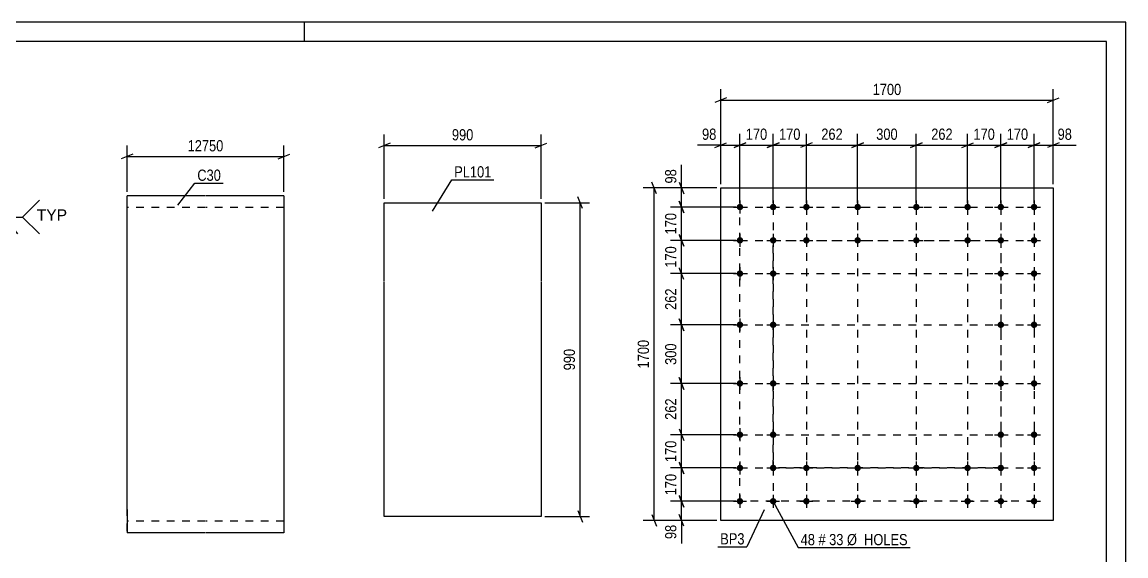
# Model space of a CAD drawing. Header units: millimetres. Extents: x 0 to 841, y 0 to 594.
# Drawn here: x 558.8 to 841, y 457.5 to 594 of the extents above; entities that cross this region are included whole.
import ezdxf

# ---------------------------------------------------------------- set-up
doc = ezdxf.new("R2010")
doc.units = ezdxf.units.MM
doc.linetypes.add('DXK_LINE_DOT2', pattern=[3.9198, 1.9599, -1.9599])
doc.styles.add('Arial', font='arial.ttf', dxfattribs={"height": 0.2})
doc.styles.add('Arial Narrow', font='ARIALN.TTF', dxfattribs={"height": 0.2})

# ---------------------------------------------------------------- blocks, each defined once
blk = doc.blocks.new('Unknown-284856302-1131')
at = {"color": 5, "linetype": 'Continuous'}
for p, q in [((841, 594), (0, 594)), ((631, 589), (631, 594)), ((841, 0), (841, 594)), ((836, 589), (5, 589)), ((836, 5), (836, 589))]:
    blk.add_line(p, q, dxfattribs=at)
blk = doc.blocks.new('Part-284856302-32577 - 32576')
at = {"color": 2, "linetype": 'Continuous'}
for p, q in [((737.42, 466.6), (737.42, 551.6)), ((737.42, 551.6), (822.42, 551.6)), ((822.42, 551.6), (822.42, 466.6)), ((822.42, 466.6), (737.42, 466.6))]:
    blk.add_line(p, q, dxfattribs=at)
blk = doc.blocks.new('Bolt-284856302-32578 - 32576')
at = {"linetype": 'Continuous'}
for points in [[(742.32, 547.53, -1), (742.32, 545.88, -1)], [(750.82, 547.53, -1), (750.82, 545.88, -1)], [(759.32, 547.53, -1), (759.32, 545.88, -1)], [(772.42, 547.53, -1), (772.42, 545.88, -1)], [(787.42, 547.53, -1), (787.42, 545.88, -1)], [(800.52, 547.53, -1), (800.52, 545.88, -1)], [(809.02, 547.53, -1), (809.02, 545.88, -1)], [(817.52, 547.53, -1), (817.52, 545.88, -1)], [(742.32, 539.03, -1), (742.32, 537.38, -1)], [(750.82, 539.03, -1), (750.82, 537.38, -1)], [(759.32, 539.03, -1), (759.32, 537.38, -1)], [(772.42, 539.03, -1), (772.42, 537.38, -1)], [(787.42, 539.03, -1), (787.42, 537.38, -1)], [(800.52, 539.03, -1), (800.52, 537.38, -1)], [(809.02, 539.03, -1), (809.02, 537.38, -1)], [(817.52, 539.03, -1), (817.52, 537.38, -1)], [(742.32, 530.53, -1), (742.32, 528.88, -1)], [(750.82, 530.53, -1), (750.82, 528.88, -1)], [(809.02, 530.53, -1), (809.02, 528.88, -1)], [(817.52, 530.53, -1), (817.52, 528.88, -1)], [(742.32, 517.43, -1), (742.32, 515.78, -1)], [(750.82, 517.43, -1), (750.82, 515.78, -1)], [(809.02, 517.43, -1), (809.02, 515.78, -1)], [(817.52, 517.43, -1), (817.52, 515.78, -1)], [(742.32, 502.43, -1), (742.32, 500.78, -1)], [(750.82, 502.43, -1), (750.82, 500.78, -1)], [(809.02, 502.43, -1), (809.02, 500.78, -1)], [(817.52, 502.43, -1), (817.52, 500.78, -1)], [(742.32, 489.33, -1), (742.32, 487.68, -1)], [(750.82, 489.33, -1), (750.82, 487.68, -1)], [(809.02, 489.33, -1), (809.02, 487.68, -1)], [(817.52, 489.33, -1), (817.52, 487.68, -1)], [(742.32, 480.83, -1), (742.32, 479.18, -1)], [(750.82, 480.83, -1), (750.82, 479.18, -1)], [(759.32, 480.83, -1), (759.32, 479.18, -1)], [(772.42, 480.83, -1), (772.42, 479.18, -1)], [(787.42, 480.83, -1), (787.42, 479.18, -1)], [(800.52, 480.83, -1), (800.52, 479.18, -1)], [(809.02, 480.83, -1), (809.02, 479.18, -1)], [(817.52, 480.83, -1), (817.52, 479.18, -1)], [(742.32, 472.33, -1), (742.32, 470.68, -1)], [(750.82, 472.33, -1), (750.82, 470.68, -1)], [(759.32, 472.33, -1), (759.32, 470.68, -1)], [(772.42, 472.33, -1), (772.42, 470.68, -1)], [(787.42, 472.33, -1), (787.42, 470.68, -1)], [(800.52, 472.33, -1), (800.52, 470.68, -1)], [(809.02, 472.33, -1), (809.02, 470.68, -1)], [(817.52, 472.33, -1), (817.52, 470.68, -1)]]:
    blk.add_hatch(color=1, dxfattribs=at).paths.add_polyline_path(points)
at = {"color": 1, "linetype": 'Continuous'}
for p, q in [((742.32, 548.35), (742.32, 545.05)), ((750.82, 548.35), (750.82, 545.05)), ((759.32, 548.35), (759.32, 545.05)), ((772.42, 548.35), (772.42, 545.05)), ((787.42, 548.35), (787.42, 545.05)), ((800.52, 548.35), (800.52, 545.05)), ((809.02, 548.35), (809.02, 545.05)), ((817.52, 548.35), (817.52, 545.05)), ((740.67, 546.7), (743.97, 546.7)), ((749.17, 546.7), (752.47, 546.7)), ((757.67, 546.7), (760.97, 546.7)), ((770.77, 546.7), (774.07, 546.7)), ((785.77, 546.7), (789.07, 546.7)), ((798.87, 546.7), (802.17, 546.7)), ((807.37, 546.7), (810.67, 546.7)), ((815.87, 546.7), (819.17, 546.7)), ((742.32, 539.85), (742.32, 536.55)), ((750.82, 539.85), (750.82, 536.55)), ((759.32, 539.85), (759.32, 536.55)), ((772.42, 539.85), (772.42, 536.55)), ((787.42, 539.85), (787.42, 536.55)), ((800.52, 539.85), (800.52, 536.55)), ((809.02, 539.85), (809.02, 536.55)), ((817.52, 539.85), (817.52, 536.55)), ((740.67, 538.2), (743.97, 538.2)), ((749.17, 538.2), (752.47, 538.2)), ((757.67, 538.2), (760.97, 538.2)), ((770.77, 538.2), (774.07, 538.2)), ((785.77, 538.2), (789.07, 538.2)), ((798.87, 538.2), (802.17, 538.2)), ((807.37, 538.2), (810.67, 538.2)), ((815.87, 538.2), (819.17, 538.2)), ((742.32, 531.35), (742.32, 528.05)), ((750.82, 531.35), (750.82, 528.05)), ((809.02, 531.35), (809.02, 528.05)), ((817.52, 531.35), (817.52, 528.05)), ((740.67, 529.7), (743.97, 529.7)), ((749.17, 529.7), (752.47, 529.7)), ((807.37, 529.7), (810.67, 529.7)), ((815.87, 529.7), (819.17, 529.7)), ((740.67, 516.6), (743.97, 516.6)), ((742.32, 518.25), (742.32, 514.95)), ((749.17, 516.6), (752.47, 516.6)), ((750.82, 518.25), (750.82, 514.95)), ((807.37, 516.6), (810.67, 516.6)), ((809.02, 518.25), (809.02, 514.95)), ((815.87, 516.6), (819.17, 516.6)), ((817.52, 518.25), (817.52, 514.95)), ((742.32, 503.25), (742.32, 499.95)), ((750.82, 503.25), (750.82, 499.95)), ((809.02, 503.25), (809.02, 499.95)), ((817.52, 503.25), (817.52, 499.95)), ((740.67, 501.6), (743.97, 501.6)), ((749.17, 501.6), (752.47, 501.6)), ((807.37, 501.6), (810.67, 501.6)), ((815.87, 501.6), (819.17, 501.6)), ((740.67, 488.5), (743.97, 488.5)), ((742.32, 490.15), (742.32, 486.85)), ((749.17, 488.5), (752.47, 488.5)), ((750.82, 490.15), (750.82, 486.85)), ((807.37, 488.5), (810.67, 488.5)), ((809.02, 490.15), (809.02, 486.85)), ((815.87, 488.5), (819.17, 488.5)), ((817.52, 490.15), (817.52, 486.85)), ((740.67, 480), (743.97, 480)), ((742.32, 481.65), (742.32, 478.35)), ((749.17, 480), (752.47, 480)), ((750.82, 481.65), (750.82, 478.35)), ((757.67, 480), (760.97, 480)), ((759.32, 481.65), (759.32, 478.35)), ((770.77, 480), (774.07, 480)), ((772.42, 481.65), (772.42, 478.35)), ((785.77, 480), (789.07, 480)), ((787.42, 481.65), (787.42, 478.35)), ((798.87, 480), (802.17, 480)), ((800.52, 481.65), (800.52, 478.35)), ((807.37, 480), (810.67, 480)), ((809.02, 481.65), (809.02, 478.35)), ((815.87, 480), (819.17, 480)), ((817.52, 481.65), (817.52, 478.35)), ((740.67, 471.5), (743.97, 471.5)), ((742.32, 473.15), (742.32, 469.85)), ((749.17, 471.5), (752.47, 471.5)), ((750.82, 473.15), (750.82, 469.85)), ((757.67, 471.5), (760.97, 471.5)), ((759.32, 473.15), (759.32, 469.85)), ((770.77, 471.5), (774.07, 471.5)), ((772.42, 473.15), (772.42, 469.85)), ((785.77, 471.5), (789.07, 471.5)), ((787.42, 473.15), (787.42, 469.85)), ((798.87, 471.5), (802.17, 471.5)), ((800.52, 473.15), (800.52, 469.85)), ((807.37, 471.5), (810.67, 471.5)), ((809.02, 473.15), (809.02, 469.85)), ((815.87, 471.5), (819.17, 471.5)), ((817.52, 473.15), (817.52, 469.85))]:
    blk.add_line(p, q, dxfattribs=at)
blk = doc.blocks.new('Part-284856302-32673 - 32672')
at = {"color": 2, "linetype": 'Continuous'}
for p, q in [((651.39, 527.81), (651.39, 547.81)), ((651.39, 547.81), (671.39, 547.81)), ((671.49, 547.81), (691.49, 547.81)), ((691.49, 547.81), (691.49, 527.81)), ((651.39, 487.71), (651.39, 527.71)), ((691.49, 527.71), (691.49, 487.71)), ((651.39, 467.61), (651.39, 487.61)), ((691.49, 487.61), (691.49, 467.61)), ((671.39, 467.61), (651.39, 467.61)), ((691.49, 467.61), (671.49, 467.61))]:
    blk.add_line(p, q, dxfattribs=at)
blk = doc.blocks.new('Part-284856302-32702 - 32701')
at = {"color": 2, "linetype": 'Continuous'}
for p, q in [((605.66, 549.6), (585.66, 549.6)), ((585.66, 526.6), (585.66, 549.6)), ((625.76, 549.6), (605.76, 549.6)), ((625.76, 549.6), (625.76, 526.6)), ((585.66, 486.5), (585.66, 526.5)), ((625.76, 526.5), (625.76, 486.5)), ((585.66, 469.4), (585.66, 486.4)), ((625.76, 486.4), (625.76, 463.4)), ((585.66, 469.4), (585.66, 463.4)), ((605.66, 463.4), (585.66, 463.4)), ((625.76, 463.4), (605.76, 463.4))]:
    blk.add_line(p, q, dxfattribs=at)
at = {"color": 7, "linetype": 'DXK_LINE_DOT2'}
for p, q in [((605.66, 546.6), (585.66, 546.6)), ((625.76, 546.6), (605.76, 546.6)), ((585.66, 463.86), (585.66, 469.4)), ((605.66, 466.4), (585.66, 466.4)), ((625.76, 466.4), (605.76, 466.4))]:
    blk.add_line(p, q, dxfattribs=at)
blk = doc.blocks.new('Rectangle-284856302-34202 - 32576')
at = {"color": 1, "linetype": 'DXK_LINE_DOT2'}
blk.add_lwpolyline([(742.32, 546.7), (817.52, 546.7), (817.52, 471.5), (742.32, 471.5), (742.32, 546.7)], close=True, dxfattribs=at)
blk = doc.blocks.new('Rectangle-284856302-34231 - 32576')
at = {"color": 1, "linetype": 'DXK_LINE_DOT2'}
blk.add_lwpolyline([(750.82, 538.2), (809.02, 538.2), (809.02, 480), (750.82, 480), (750.82, 538.2)], close=True, dxfattribs=at)
blk = doc.blocks.new('Line-284856302-34250 - 32576')
at = {"color": 1, "linetype": 'DXK_LINE_DOT2'}
blk.add_line((750.82, 546.7), (750.82, 471.5), dxfattribs=at)
blk = doc.blocks.new('Line-284856302-34263 - 32576')
at = {"color": 1, "linetype": 'DXK_LINE_DOT2'}
blk.add_line((809.02, 546.7), (809.02, 471.5), dxfattribs=at)
blk = doc.blocks.new('Line-284856302-34276 - 32576')
at = {"color": 1, "linetype": 'DXK_LINE_DOT2'}
blk.add_line((742.32, 538.2), (817.52, 538.2), dxfattribs=at)
blk = doc.blocks.new('Line-284856302-34289 - 32576')
at = {"color": 1, "linetype": 'DXK_LINE_DOT2'}
blk.add_line((742.32, 529.7), (817.52, 529.7), dxfattribs=at)
blk = doc.blocks.new('Line-284856302-34302 - 32576')
at = {"color": 1, "linetype": 'DXK_LINE_DOT2'}
blk.add_line((742.32, 516.6), (817.52, 516.6), dxfattribs=at)
blk = doc.blocks.new('Line-284856302-34315 - 32576')
at = {"color": 1, "linetype": 'DXK_LINE_DOT2'}
blk.add_line((742.32, 501.6), (817.52, 501.6), dxfattribs=at)
blk = doc.blocks.new('Line-284856302-34328 - 32576')
at = {"color": 1, "linetype": 'DXK_LINE_DOT2'}
blk.add_line((742.32, 488.5), (817.52, 488.5), dxfattribs=at)
blk = doc.blocks.new('Line-284856302-34341 - 32576')
at = {"color": 1, "linetype": 'DXK_LINE_DOT2'}
blk.add_line((742.32, 480), (817.52, 480), dxfattribs=at)
blk = doc.blocks.new('Line-284856302-34354 - 32576')
at = {"color": 1, "linetype": 'DXK_LINE_DOT2'}
blk.add_line((759.32, 546.7), (759.32, 471.5), dxfattribs=at)
blk = doc.blocks.new('Line-284856302-34367 - 32576')
at = {"color": 1, "linetype": 'DXK_LINE_DOT2'}
blk.add_line((772.42, 546.7), (772.42, 471.5), dxfattribs=at)
blk = doc.blocks.new('Line-284856302-34380 - 32576')
at = {"color": 1, "linetype": 'DXK_LINE_DOT2'}
blk.add_line((787.42, 546.7), (787.42, 471.5), dxfattribs=at)
blk = doc.blocks.new('Line-284856302-34393 - 32576')
at = {"color": 1, "linetype": 'DXK_LINE_DOT2'}
blk.add_line((800.52, 546.7), (800.52, 471.5), dxfattribs=at)
blk = doc.blocks.new('StraightDimension-284856302-35102 - 32576')
at = {"color": 7, "linetype": 'Continuous'}
for p, q in [((742.32, 547.7), (742.32, 565.4)), ((750.82, 547.7), (750.82, 565.4)), ((740.82, 561.95), (743.82, 563.15)), ((742.32, 562.55), (750.82, 562.55)), ((752.32, 563.15), (749.32, 561.95))]:
    blk.add_line(p, q, dxfattribs=at)
at = {"color": 0}
blk.add_wipeout([(749.91, 563.3), (749.91, 567.5), (743.22, 567.5), (743.22, 563.3)], dxfattribs=at)
at = {"color": 3, "style": 'Arial Narrow'}
blk.add_text('170', height=2.863, dxfattribs=at).set_placement((743.82, 563.9))
blk = doc.blocks.new('StraightDimension-284856302-35099 - 32576')
at = {"color": 7, "linetype": 'Continuous'}
for p, q in [((772.42, 547.7), (772.42, 565.4)), ((787.42, 547.7), (787.42, 565.4)), ((773.92, 563.15), (770.92, 561.95)), ((772.42, 562.55), (787.42, 562.55)), ((785.92, 561.95), (788.92, 563.15))]:
    blk.add_line(p, q, dxfattribs=at)
at = {"color": 0}
blk.add_wipeout([(783.26, 563.3), (783.26, 567.5), (776.57, 567.5), (776.57, 563.3)], dxfattribs=at)
at = {"color": 3, "style": 'Arial Narrow'}
blk.add_text('300', height=2.863, dxfattribs=at).set_placement((777.17, 563.9))
blk = doc.blocks.new('StraightDimension-284856302-32836 - 32576')
at = {"color": 7, "linetype": 'Continuous'}
for p, q in [((728.02, 528.2), (726.82, 531.2)), ((741.32, 529.7), (724.57, 529.7)), ((727.42, 516.6), (727.42, 529.7)), ((741.32, 516.6), (724.57, 516.6)), ((726.82, 518.1), (728.02, 515.1))]:
    blk.add_line(p, q, dxfattribs=at)
at = {"color": 0}
blk.add_wipeout([(726.67, 526.49), (722.47, 526.49), (722.47, 519.81), (726.67, 519.81)], dxfattribs=at)
at = {"color": 3, "style": 'Arial Narrow'}
blk.add_text('262', height=2.863, rotation=90.0002, dxfattribs=at).set_placement((726.07, 520.41))
blk = doc.blocks.new('StraightDimension-284856302-32870 - 32576')
at = {"color": 7, "linetype": 'Continuous'}
for p, q in [((721.02, 550.1), (719.82, 553.1)), ((736.42, 551.6), (717.57, 551.6)), ((720.42, 466.6), (720.42, 551.6)), ((736.42, 466.6), (717.57, 466.6)), ((719.82, 468.1), (721.02, 465.1))]:
    blk.add_line(p, q, dxfattribs=at)
at = {"color": 0}
blk.add_wipeout([(719.67, 513.36), (715.47, 513.36), (715.47, 504.85), (719.67, 504.85)], dxfattribs=at)
at = {"color": 3, "style": 'Arial Narrow'}
blk.add_text('1700', height=2.863, rotation=90.0002, dxfattribs=at).set_placement((719.07, 505.45))
blk = doc.blocks.new('StraightDimension-284856302-32838 - 32576')
at = {"color": 7, "linetype": 'Continuous'}
for p, q in [((728.02, 500.1), (726.82, 503.1)), ((741.32, 501.6), (724.57, 501.6)), ((727.42, 488.5), (727.42, 501.6)), ((741.32, 488.5), (724.57, 488.5)), ((726.82, 490), (728.02, 487))]:
    blk.add_line(p, q, dxfattribs=at)
at = {"color": 0}
blk.add_wipeout([(726.67, 498.39), (722.47, 498.39), (722.47, 491.71), (726.67, 491.71)], dxfattribs=at)
at = {"color": 3, "style": 'Arial Narrow'}
blk.add_text('262', height=2.863, rotation=90.0002, dxfattribs=at).set_placement((726.07, 492.31))
blk = doc.blocks.new('StraightDimension-284856302-32833 - 32576')
at = {"color": 7, "linetype": 'Continuous'}
for p, q in [((726.82, 553.1), (728.02, 550.1)), ((736.42, 551.6), (724.57, 551.6)), ((727.42, 546.7), (727.42, 551.6)), ((728.02, 545.2), (726.82, 548.2)), ((741.32, 546.7), (724.57, 546.7))]:
    blk.add_line(p, q, dxfattribs=at)
at = {"color": 0}
blk.add_wipeout([(726.67, 556.98), (722.47, 556.98), (722.47, 552.13), (726.67, 552.13)], dxfattribs=at)
at = {"color": 7, "linetype": 'Continuous'}
blk.add_line((727.42, 551.6), (727.42, 557.51), dxfattribs=at)
blk.add_line((727.42, 551.6), (727.42, 557.51), dxfattribs=at)
at = {"color": 3, "style": 'Arial Narrow'}
blk.add_text('98', height=2.863, rotation=90.0002, dxfattribs=at).set_placement((726.07, 552.73))
blk = doc.blocks.new('StraightDimension-284856302-35101 - 32576')
at = {"color": 7, "linetype": 'Continuous'}
for p, q in [((750.82, 547.7), (750.82, 565.4)), ((759.32, 547.7), (759.32, 565.4)), ((749.32, 561.95), (752.32, 563.15)), ((750.82, 562.55), (759.32, 562.55)), ((760.82, 563.15), (757.82, 561.95))]:
    blk.add_line(p, q, dxfattribs=at)
at = {"color": 0}
blk.add_wipeout([(758.41, 563.3), (758.41, 567.5), (751.72, 567.5), (751.72, 563.3)], dxfattribs=at)
at = {"color": 3, "style": 'Arial Narrow'}
blk.add_text('170', height=2.863, dxfattribs=at).set_placement((752.32, 563.9))
blk = doc.blocks.new('StraightDimension-284856302-32839 - 32576')
at = {"color": 7, "linetype": 'Continuous'}
for p, q in [((741.32, 488.5), (724.57, 488.5)), ((726.82, 490), (728.02, 487)), ((727.42, 480), (727.42, 488.5)), ((741.32, 480), (724.57, 480)), ((728.02, 478.5), (726.82, 481.5))]:
    blk.add_line(p, q, dxfattribs=at)
at = {"color": 0}
blk.add_wipeout([(726.67, 487.59), (722.47, 487.59), (722.47, 480.91), (726.67, 480.91)], dxfattribs=at)
at = {"color": 3, "style": 'Arial Narrow'}
blk.add_text('170', height=2.863, rotation=90.0002, dxfattribs=at).set_placement((726.07, 481.51))
blk = doc.blocks.new('StraightDimension-284856302-32834 - 32576')
at = {"color": 7, "linetype": 'Continuous'}
for p, q in [((726.82, 548.2), (728.02, 545.2)), ((741.32, 546.7), (724.57, 546.7)), ((727.42, 538.2), (727.42, 546.7)), ((728.02, 536.7), (726.82, 539.7)), ((741.32, 538.2), (724.57, 538.2))]:
    blk.add_line(p, q, dxfattribs=at)
at = {"color": 0}
blk.add_wipeout([(726.67, 545.79), (722.47, 545.79), (722.47, 539.11), (726.67, 539.11)], dxfattribs=at)
at = {"color": 3, "style": 'Arial Narrow'}
blk.add_text('170', height=2.863, rotation=90.0002, dxfattribs=at).set_placement((726.07, 539.71))
blk = doc.blocks.new('StraightDimension-284856302-35100 - 32576')
at = {"color": 7, "linetype": 'Continuous'}
for p, q in [((759.32, 547.7), (759.32, 565.4)), ((772.42, 547.7), (772.42, 565.4)), ((760.82, 563.15), (757.82, 561.95)), ((759.32, 562.55), (772.42, 562.55)), ((770.92, 561.95), (773.92, 563.15))]:
    blk.add_line(p, q, dxfattribs=at)
at = {"color": 0}
blk.add_wipeout([(769.21, 563.3), (769.21, 567.5), (762.52, 567.5), (762.52, 563.3)], dxfattribs=at)
at = {"color": 3, "style": 'Arial Narrow'}
blk.add_text('262', height=2.863, dxfattribs=at).set_placement((763.12, 563.9))
blk = doc.blocks.new('StraightDimension-284856302-32835 - 32576')
at = {"color": 7, "linetype": 'Continuous'}
for p, q in [((726.82, 539.7), (728.02, 536.7)), ((741.32, 538.2), (724.57, 538.2)), ((727.42, 529.7), (727.42, 538.2)), ((728.02, 528.2), (726.82, 531.2)), ((741.32, 529.7), (724.57, 529.7))]:
    blk.add_line(p, q, dxfattribs=at)
at = {"color": 0}
blk.add_wipeout([(726.67, 537.29), (722.47, 537.29), (722.47, 530.61), (726.67, 530.61)], dxfattribs=at)
at = {"color": 3, "style": 'Arial Narrow'}
blk.add_text('170', height=2.863, rotation=90.0002, dxfattribs=at).set_placement((726.07, 531.21))
blk = doc.blocks.new('StraightDimension-284856302-32837 - 32576')
at = {"color": 7, "linetype": 'Continuous'}
for p, q in [((741.32, 516.6), (724.57, 516.6)), ((728.02, 515.1), (726.82, 518.1)), ((727.42, 501.6), (727.42, 516.6)), ((726.82, 503.1), (728.02, 500.1)), ((741.32, 501.6), (724.57, 501.6))]:
    blk.add_line(p, q, dxfattribs=at)
at = {"color": 0}
blk.add_wipeout([(726.67, 512.44), (722.47, 512.44), (722.47, 505.76), (726.67, 505.76)], dxfattribs=at)
at = {"color": 3, "style": 'Arial Narrow'}
blk.add_text('300', height=2.863, rotation=90.0002, dxfattribs=at).set_placement((726.07, 506.36))
blk = doc.blocks.new('StraightDimension-284856302-32840 - 32576')
at = {"color": 7, "linetype": 'Continuous'}
for p, q in [((741.32, 480), (724.57, 480)), ((726.82, 481.5), (728.02, 478.5)), ((727.42, 471.5), (727.42, 480)), ((741.32, 471.5), (724.57, 471.5)), ((728.02, 470), (726.82, 473))]:
    blk.add_line(p, q, dxfattribs=at)
at = {"color": 0}
blk.add_wipeout([(726.67, 479.09), (722.47, 479.09), (722.47, 472.41), (726.67, 472.41)], dxfattribs=at)
at = {"color": 3, "style": 'Arial Narrow'}
blk.add_text('170', height=2.863, rotation=90.0002, dxfattribs=at).set_placement((726.07, 473.01))
blk = doc.blocks.new('StraightDimension-284856302-35098 - 32576')
at = {"color": 7, "linetype": 'Continuous'}
for p, q in [((787.42, 547.7), (787.42, 565.4)), ((800.52, 547.7), (800.52, 565.4)), ((788.92, 563.15), (785.92, 561.95)), ((787.42, 562.55), (800.52, 562.55)), ((799.02, 561.95), (802.02, 563.15))]:
    blk.add_line(p, q, dxfattribs=at)
at = {"color": 0}
blk.add_wipeout([(797.31, 563.3), (797.31, 567.5), (790.62, 567.5), (790.62, 563.3)], dxfattribs=at)
at = {"color": 3, "style": 'Arial Narrow'}
blk.add_text('262', height=2.863, dxfattribs=at).set_placement((791.22, 563.9))
blk = doc.blocks.new('StraightDimension-284856302-32841 - 32576')
at = {"color": 7, "linetype": 'Continuous'}
for p, q in [((741.32, 471.5), (724.57, 471.5)), ((726.82, 473), (728.02, 470)), ((727.42, 466.6), (727.42, 471.5)), ((736.42, 466.6), (724.57, 466.6)), ((728.02, 465.1), (726.82, 468.1))]:
    blk.add_line(p, q, dxfattribs=at)
at = {"color": 0}
blk.add_wipeout([(726.67, 466.08), (722.47, 466.08), (722.47, 461.22), (726.67, 461.22)], dxfattribs=at)
at = {"color": 7, "linetype": 'Continuous'}
blk.add_line((727.42, 466.6), (727.42, 460.7), dxfattribs=at)
blk.add_line((727.42, 466.6), (727.42, 460.7), dxfattribs=at)
at = {"color": 3, "style": 'Arial Narrow'}
blk.add_text('98', height=2.863, rotation=90.0002, dxfattribs=at).set_placement((726.07, 461.82))
blk = doc.blocks.new('StraightDimension-284856302-32915 - 32576')
at = {"color": 7, "linetype": 'Continuous'}
for p, q in [((737.42, 552.6), (737.42, 576.85)), ((822.42, 552.6), (822.42, 576.85)), ((738.92, 574.6), (735.92, 573.4)), ((737.42, 574), (822.42, 574)), ((820.92, 573.4), (823.92, 574.6))]:
    blk.add_line(p, q, dxfattribs=at)
at = {"color": 0}
blk.add_wipeout([(784.17, 574.75), (784.17, 578.95), (775.66, 578.95), (775.66, 574.75)], dxfattribs=at)
at = {"color": 3, "style": 'Arial Narrow'}
blk.add_text('1700', height=2.863, dxfattribs=at).set_placement((776.26, 575.35))
blk = doc.blocks.new('StraightDimension-284856302-35095 - 32576')
at = {"color": 7, "linetype": 'Continuous'}
for p, q in [((817.52, 547.7), (817.52, 565.4)), ((822.42, 552.6), (822.42, 565.4)), ((816.02, 561.95), (819.02, 563.15)), ((817.52, 562.55), (822.42, 562.55)), ((823.92, 563.15), (820.92, 561.95))]:
    blk.add_line(p, q, dxfattribs=at)
at = {"color": 0}
blk.add_wipeout([(827.8, 563.3), (827.8, 567.5), (822.94, 567.5), (822.94, 563.3)], dxfattribs=at)
at = {"color": 7, "linetype": 'Continuous'}
blk.add_line((822.42, 562.55), (828.32, 562.55), dxfattribs=at)
blk.add_line((822.42, 562.55), (828.32, 562.55), dxfattribs=at)
at = {"color": 3, "style": 'Arial Narrow'}
blk.add_text('98', height=2.863, dxfattribs=at).set_placement((823.54, 563.9))
blk = doc.blocks.new('StraightDimension-284856302-35096 - 32576')
at = {"color": 7, "linetype": 'Continuous'}
for p, q in [((809.02, 547.7), (809.02, 565.4)), ((817.52, 547.7), (817.52, 565.4)), ((807.52, 561.95), (810.52, 563.15)), ((809.02, 562.55), (817.52, 562.55)), ((819.02, 563.15), (816.02, 561.95))]:
    blk.add_line(p, q, dxfattribs=at)
at = {"color": 0}
blk.add_wipeout([(816.61, 563.3), (816.61, 567.5), (809.92, 567.5), (809.92, 563.3)], dxfattribs=at)
at = {"color": 3, "style": 'Arial Narrow'}
blk.add_text('170', height=2.863, dxfattribs=at).set_placement((810.52, 563.9))
blk = doc.blocks.new('StraightDimension-284856302-35097 - 32576')
at = {"color": 7, "linetype": 'Continuous'}
for p, q in [((800.52, 547.7), (800.52, 565.4)), ((809.02, 547.7), (809.02, 565.4)), ((799.02, 561.95), (802.02, 563.15)), ((800.52, 562.55), (809.02, 562.55)), ((810.52, 563.15), (807.52, 561.95))]:
    blk.add_line(p, q, dxfattribs=at)
at = {"color": 0}
blk.add_wipeout([(808.11, 563.3), (808.11, 567.5), (801.42, 567.5), (801.42, 563.3)], dxfattribs=at)
at = {"color": 3, "style": 'Arial Narrow'}
blk.add_text('170', height=2.863, dxfattribs=at).set_placement((802.02, 563.9))
blk = doc.blocks.new('StraightDimension-284856302-35103 - 32576')
at = {"color": 7, "linetype": 'Continuous'}
for p, q in [((737.42, 552.6), (737.42, 565.4)), ((742.32, 547.7), (742.32, 565.4)), ((735.92, 561.95), (738.92, 563.15)), ((737.42, 562.55), (742.32, 562.55)), ((743.82, 563.15), (740.82, 561.95))]:
    blk.add_line(p, q, dxfattribs=at)
at = {"color": 0}
blk.add_wipeout([(736.89, 563.3), (736.89, 567.5), (732.04, 567.5), (732.04, 563.3)], dxfattribs=at)
at = {"color": 7, "linetype": 'Continuous'}
blk.add_line((737.42, 562.55), (731.51, 562.55), dxfattribs=at)
blk.add_line((737.42, 562.55), (731.51, 562.55), dxfattribs=at)
at = {"color": 3, "style": 'Arial Narrow'}
blk.add_text('98', height=2.863, dxfattribs=at).set_placement((732.64, 563.9))
blk = doc.blocks.new('StraightDimension-284856302-33128 - 32672')
at = {"color": 7, "linetype": 'Continuous'}
for p, q in [((692.49, 547.81), (703.89, 547.81)), ((702.09, 546.31), (700.89, 549.31)), ((701.49, 467.61), (701.49, 547.81)), ((700.89, 469.11), (702.09, 466.11)), ((692.49, 467.61), (703.89, 467.61))]:
    blk.add_line(p, q, dxfattribs=at)
at = {"color": 0}
blk.add_wipeout([(700.74, 511.05), (696.54, 511.05), (696.54, 504.37), (700.74, 504.37)], dxfattribs=at)
at = {"color": 3, "style": 'Arial Narrow'}
blk.add_text('990', height=2.863, rotation=90.0002, dxfattribs=at).set_placement((700.14, 504.97))
blk = doc.blocks.new('StraightDimension-284856302-33133 - 32672')
at = {"color": 7, "linetype": 'Continuous'}
for p, q in [((651.39, 548.81), (651.39, 565.26)), ((691.49, 548.81), (691.49, 565.26)), ((652.89, 563.01), (649.89, 561.81)), ((651.39, 562.41), (691.49, 562.41)), ((689.99, 561.81), (692.99, 563.01))]:
    blk.add_line(p, q, dxfattribs=at)
at = {"color": 0}
blk.add_wipeout([(674.79, 563.16), (674.79, 567.36), (668.1, 567.36), (668.1, 563.16)], dxfattribs=at)
at = {"color": 3, "style": 'Arial Narrow'}
blk.add_text('990', height=2.863, dxfattribs=at).set_placement((668.7, 563.76))
blk = doc.blocks.new('StraightDimension-284856302-33153 - 32701')
at = {"color": 7, "linetype": 'Continuous'}
for p, q in [((585.66, 550.6), (585.66, 562.45)), ((625.76, 550.6), (625.76, 562.45)), ((587.16, 560.2), (584.16, 559)), ((585.66, 559.6), (625.76, 559.6)), ((624.26, 559), (627.26, 560.2))]:
    blk.add_line(p, q, dxfattribs=at)
at = {"color": 0}
blk.add_wipeout([(610.88, 560.35), (610.88, 564.55), (600.54, 564.55), (600.54, 560.35)], dxfattribs=at)
at = {"color": 3, "style": 'Arial Narrow'}
blk.add_text('12750', height=2.863, dxfattribs=at).set_placement((601.14, 560.95))
blk = doc.blocks.new('WeldMark-284856302-32417 - 28879')
at = {"linetype": 'Continuous'}
for points in [[(528.42, 529.1), (525.5, 528.08), (527.59, 530.36)], [(534.21, 516.66), (532.02, 514.48), (532.93, 517.44)]]:
    blk.add_hatch(color=30, dxfattribs=at).paths.add_polyline_path(points)
at = {"color": 30, "linetype": 'Continuous'}
for p, q in [((525.5, 528.08), (549.95, 544.16)), ((532.02, 514.48), (549.95, 544.16)), ((549.95, 544.16), (558.95, 544.16))]:
    blk.add_line(p, q, dxfattribs=at)
at = {"color": 3, "linetype": 'Continuous'}
for q in [(557.66, 539.87), (554.24, 539.87)]:
    blk.add_line((554.24, 544.16), q, dxfattribs=at)
for start, end in [(90, 270), (270, 90)]:
    blk.add_arc((549.95, 544.16), 1.5, start, end, dxfattribs=at)
at = {"color": 0, "linetype": 'Continuous'}
blk.add_wipeout([(570.33, 543.26), (570.33, 546.26), (562.55, 546.26), (562.55, 543.26)], dxfattribs=at)
blk.add_wipeout([(570.33, 543.26), (570.33, 546.26), (562.55, 546.26), (562.55, 543.26)], dxfattribs=at)
at = {"color": 3, "linetype": 'Continuous'}
for q in [(563.24, 548.45), (563.24, 539.87)]:
    blk.add_line((558.95, 544.16), q, dxfattribs=at)
at = {"color": 3, "linetype": 'Continuous', "style": 'Arial'}
blk.add_text('TYP', height=2.865, dxfattribs=at).set_placement((562.55, 543.26))
blk = doc.blocks.new('Mark-284856302-33258 - 32576')
at = {"color": 0}
blk.add_wipeout([(743.5, 460.46), (743.5, 463.46), (737.29, 463.46), (737.29, 460.46)], dxfattribs=at)
blk.add_wipeout([(743.5, 460.46), (743.5, 463.46), (737.29, 463.46), (737.29, 460.46)], dxfattribs=at)
at = {"color": 30, "linetype": 'Continuous'}
for p in [(748.55, 469.27), (736.69, 459.86)]:
    blk.add_line(p, (744.1, 459.86), dxfattribs=at)
at = {"color": 3, "style": 'Arial Narrow'}
blk.add_text('BP3', height=2.863, dxfattribs=at).set_placement((737.29, 460.46))
blk = doc.blocks.new('Mark-284856302-33261 - 32576')
at = {"color": 0}
blk.add_wipeout([(761.5, 460.26), (761.5, 463.26), (757.85, 463.26), (757.85, 460.26)], dxfattribs=at)
blk.add_wipeout([(761.5, 460.26), (761.5, 463.26), (757.85, 463.26), (757.85, 460.26)], dxfattribs=at)
at = {"color": 7, "linetype": 'Continuous'}
blk.add_line((750.7, 471.57), (757.25, 459.66), dxfattribs=at)
at = {"color": 0}
blk.add_wipeout([(764.23, 460.26), (764.23, 463.26), (762.4, 463.26), (762.4, 460.26)], dxfattribs=at)
blk.add_wipeout([(764.23, 460.26), (764.23, 463.26), (762.4, 463.26), (762.4, 460.26)], dxfattribs=at)
at = {"color": 3, "style": 'Arial Narrow'}
blk.add_text('48', height=2.863, dxfattribs=at).set_placement((757.85, 460.26))
at = {"color": 0}
blk.add_wipeout([(768.79, 460.26), (768.79, 463.26), (765.13, 463.26), (765.13, 460.26)], dxfattribs=at)
blk.add_wipeout([(768.79, 460.26), (768.79, 463.26), (765.13, 463.26), (765.13, 460.26)], dxfattribs=at)
at = {"color": 3, "style": 'Arial Narrow'}
blk.add_text('#', height=2.86, dxfattribs=at).set_placement((762.4, 460.26))
at = {"color": 0}
blk.add_wipeout([(785.21, 460.26), (785.21, 463.26), (769.69, 463.26), (769.69, 460.26)], dxfattribs=at)
blk.add_wipeout([(785.21, 460.26), (785.21, 463.26), (769.69, 463.26), (769.69, 460.26)], dxfattribs=at)
at = {"color": 7, "linetype": 'Continuous'}
blk.add_line((757.25, 459.66), (785.81, 459.66), dxfattribs=at)
at = {"color": 3, "style": 'Arial Narrow'}
for s, p in [('33', (765.13, 460.26)), ('Ø  HOLES', (769.69, 460.26))]:
    blk.add_text(s, height=2.863, dxfattribs=at).set_placement(p)
blk = doc.blocks.new('Mark-284856302-33289 - 32672')
at = {"color": 0}
blk.add_wipeout([(678.79, 554.28), (678.79, 557.28), (669.29, 557.28), (669.29, 554.28)], dxfattribs=at)
blk.add_wipeout([(678.79, 554.28), (678.79, 557.28), (669.29, 557.28), (669.29, 554.28)], dxfattribs=at)
at = {"color": 30, "linetype": 'Continuous'}
for p, q in [((663.77, 545.63), (668.69, 553.68)), ((668.69, 553.68), (679.39, 553.68))]:
    blk.add_line(p, q, dxfattribs=at)
at = {"color": 3, "style": 'Arial Narrow'}
blk.add_text('PL101', height=2.863, dxfattribs=at).set_placement((669.29, 554.28))
blk = doc.blocks.new('Mark-284856302-33298 - 32701')
at = {"color": 0}
blk.add_wipeout([(609.64, 553.42), (609.64, 556.42), (603.61, 556.42), (603.61, 553.42)], dxfattribs=at)
blk.add_wipeout([(609.64, 553.42), (609.64, 556.42), (603.61, 556.42), (603.61, 553.42)], dxfattribs=at)
at = {"color": 30, "linetype": 'Continuous'}
for p, q in [((598.59, 547.17), (603.01, 552.82)), ((603.01, 552.82), (610.24, 552.82))]:
    blk.add_line(p, q, dxfattribs=at)
at = {"color": 3, "style": 'Arial Narrow'}
blk.add_text('C30', height=2.863, dxfattribs=at).set_placement((603.61, 553.42))

msp = doc.modelspace()

# ---------------------------------------------------------------- block references
for name in ['Unknown-284856302-1131', 'Part-284856302-32577 - 32576', 'Part-284856302-32702 - 32701', 'Part-284856302-32673 - 32672', 'Bolt-284856302-32578 - 32576', 'Rectangle-284856302-34202 - 32576', 'Line-284856302-34250 - 32576', 'Line-284856302-34354 - 32576', 'Line-284856302-34367 - 32576', 'Line-284856302-34380 - 32576', 'Line-284856302-34393 - 32576', 'Line-284856302-34263 - 32576', 'Line-284856302-34276 - 32576', 'Rectangle-284856302-34231 - 32576', 'Line-284856302-34289 - 32576', 'Line-284856302-34302 - 32576', 'Line-284856302-34315 - 32576', 'Line-284856302-34328 - 32576', 'Line-284856302-34341 - 32576']:
    msp.add_blockref(name, (0, 0))

# ---------------------------------------------------------------- next in the draw order: block references
for name in ['StraightDimension-284856302-35102 - 32576', 'StraightDimension-284856302-35099 - 32576', 'StraightDimension-284856302-33153 - 32701', 'WeldMark-284856302-32417 - 28879', 'StraightDimension-284856302-33128 - 32672', 'StraightDimension-284856302-32836 - 32576', 'Mark-284856302-33261 - 32576']:
    msp.add_blockref(name, (0, 0))

# ---------------------------------------------------------------- next in the draw order: block references
for name in ['StraightDimension-284856302-33133 - 32672', 'StraightDimension-284856302-35101 - 32576', 'StraightDimension-284856302-35098 - 32576', 'Mark-284856302-33298 - 32701', 'StraightDimension-284856302-32870 - 32576']:
    msp.add_blockref(name, (0, 0))

# ---------------------------------------------------------------- next in the draw order: block references
for name in ['StraightDimension-284856302-35100 - 32576', 'Mark-284856302-33289 - 32672', 'StraightDimension-284856302-32833 - 32576', 'StraightDimension-284856302-32838 - 32576']:
    msp.add_blockref(name, (0, 0))

# ---------------------------------------------------------------- next in the draw order: block references
for name in ['StraightDimension-284856302-32915 - 32576', 'StraightDimension-284856302-32834 - 32576', 'StraightDimension-284856302-32837 - 32576', 'StraightDimension-284856302-32839 - 32576']:
    msp.add_blockref(name, (0, 0))

# ---------------------------------------------------------------- next in the draw order: block references
for name in ['StraightDimension-284856302-35103 - 32576', 'StraightDimension-284856302-35095 - 32576', 'StraightDimension-284856302-32835 - 32576', 'StraightDimension-284856302-32840 - 32576']:
    msp.add_blockref(name, (0, 0))

# ---------------------------------------------------------------- next in the draw order: block references
for name in ['StraightDimension-284856302-35096 - 32576', 'StraightDimension-284856302-32841 - 32576']:
    msp.add_blockref(name, (0, 0))

# ---------------------------------------------------------------- next in the draw order: block references
for name in ['StraightDimension-284856302-35097 - 32576', 'Mark-284856302-33258 - 32576']:
    msp.add_blockref(name, (0, 0))

doc.saveas('drawing.dxf')
